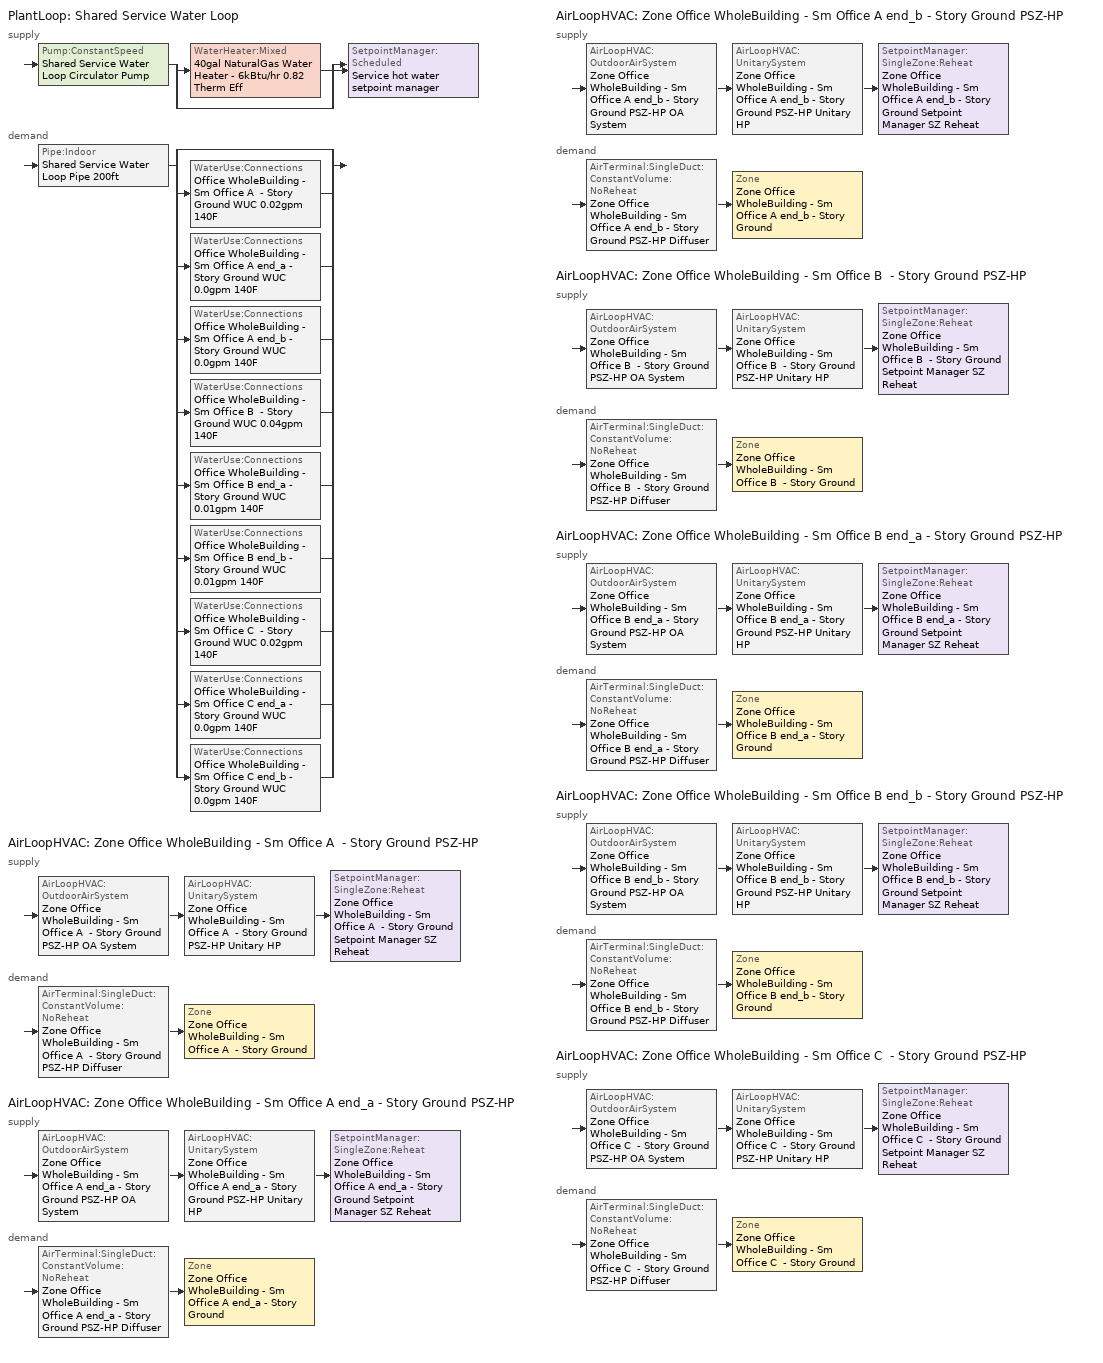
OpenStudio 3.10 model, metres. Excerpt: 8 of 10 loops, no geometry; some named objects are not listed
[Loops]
PlantLoop 'Shared Service Water Loop'
 supply: Pump:ConstantSpeed 'Shared Service Water Loop Circulator Pump' > split
  | WaterHeater:Mixed '40gal NaturalGas Water Heater - 6kBtu/hr 0.82 Therm Eff'
  | bypass
  join > SetpointManager:Scheduled 'Service hot water setpoint manager'
 demand: Pipe:Indoor 'Shared Service Water Loop Pipe 200ft' > split
  | bypass
  | WaterUse:Connections 'Office WholeBuilding - Sm Office A  - Story Ground WUC 0.02gpm 140F'
  | WaterUse:Connections 'Office WholeBuilding - Sm Office A end_a - Story Ground WUC 0.0gpm 140F'
  | WaterUse:Connections 'Office WholeBuilding - Sm Office A end_b - Story Ground WUC 0.0gpm 140F'
  | WaterUse:Connections 'Office WholeBuilding - Sm Office B  - Story Ground WUC 0.04gpm 140F'
  | WaterUse:Connections 'Office WholeBuilding - Sm Office B end_a - Story Ground WUC 0.01gpm 140F'
  | WaterUse:Connections 'Office WholeBuilding - Sm Office B end_b - Story Ground WUC 0.01gpm 140F'
  | WaterUse:Connections 'Office WholeBuilding - Sm Office C  - Story Ground WUC 0.02gpm 140F'
  | WaterUse:Connections 'Office WholeBuilding - Sm Office C end_a - Story Ground WUC 0.0gpm 140F'
  | WaterUse:Connections 'Office WholeBuilding - Sm Office C end_b - Story Ground WUC 0.0gpm 140F'
AirLoopHVAC 'Zone Office WholeBuilding - Sm Office A  - Story Ground PSZ-HP'
 supply: AirLoopHVAC:OutdoorAirSystem 'Zone Office WholeBuilding - Sm Office A  - Story Ground PSZ-HP OA System' > AirLoopHVAC:UnitarySystem 'Zone Office WholeBuilding - Sm Office A  - Story Ground PSZ-HP Unitary HP' > SetpointManager:SingleZone:Reheat 'Zone Office WholeBuilding - Sm Office A  - Story Ground Setpoint Manager SZ Reheat'
 demand: AirTerminal:SingleDuct:ConstantVolume:NoReheat 'Zone Office WholeBuilding - Sm Office A  - Story Ground PSZ-HP Diffuser' > Zone 'Zone Office WholeBuilding - Sm Office A  - Story Ground'
AirLoopHVAC 'Zone Office WholeBuilding - Sm Office A end_a - Story Ground PSZ-HP'
 supply: AirLoopHVAC:OutdoorAirSystem 'Zone Office WholeBuilding - Sm Office A end_a - Story Ground PSZ-HP OA System' > AirLoopHVAC:UnitarySystem 'Zone Office WholeBuilding - Sm Office A end_a - Story Ground PSZ-HP Unitary HP' > SetpointManager:SingleZone:Reheat 'Zone Office WholeBuilding - Sm Office A end_a - Story Ground Setpoint Manager SZ Reheat'
 demand: AirTerminal:SingleDuct:ConstantVolume:NoReheat 'Zone Office WholeBuilding - Sm Office A end_a - Story Ground PSZ-HP Diffuser' > Zone 'Zone Office WholeBuilding - Sm Office A end_a - Story Ground'
AirLoopHVAC 'Zone Office WholeBuilding - Sm Office A end_b - Story Ground PSZ-HP'
 supply: AirLoopHVAC:OutdoorAirSystem 'Zone Office WholeBuilding - Sm Office A end_b - Story Ground PSZ-HP OA System' > AirLoopHVAC:UnitarySystem 'Zone Office WholeBuilding - Sm Office A end_b - Story Ground PSZ-HP Unitary HP' > SetpointManager:SingleZone:Reheat 'Zone Office WholeBuilding - Sm Office A end_b - Story Ground Setpoint Manager SZ Reheat'
 demand: AirTerminal:SingleDuct:ConstantVolume:NoReheat 'Zone Office WholeBuilding - Sm Office A end_b - Story Ground PSZ-HP Diffuser' > Zone 'Zone Office WholeBuilding - Sm Office A end_b - Story Ground'
AirLoopHVAC 'Zone Office WholeBuilding - Sm Office B  - Story Ground PSZ-HP'
 supply: AirLoopHVAC:OutdoorAirSystem 'Zone Office WholeBuilding - Sm Office B  - Story Ground PSZ-HP OA System' > AirLoopHVAC:UnitarySystem 'Zone Office WholeBuilding - Sm Office B  - Story Ground PSZ-HP Unitary HP' > SetpointManager:SingleZone:Reheat 'Zone Office WholeBuilding - Sm Office B  - Story Ground Setpoint Manager SZ Reheat'
 demand: AirTerminal:SingleDuct:ConstantVolume:NoReheat 'Zone Office WholeBuilding - Sm Office B  - Story Ground PSZ-HP Diffuser' > Zone 'Zone Office WholeBuilding - Sm Office B  - Story Ground'
AirLoopHVAC 'Zone Office WholeBuilding - Sm Office B end_a - Story Ground PSZ-HP'
 supply: AirLoopHVAC:OutdoorAirSystem 'Zone Office WholeBuilding - Sm Office B end_a - Story Ground PSZ-HP OA System' > AirLoopHVAC:UnitarySystem 'Zone Office WholeBuilding - Sm Office B end_a - Story Ground PSZ-HP Unitary HP' > SetpointManager:SingleZone:Reheat 'Zone Office WholeBuilding - Sm Office B end_a - Story Ground Setpoint Manager SZ Reheat'
 demand: AirTerminal:SingleDuct:ConstantVolume:NoReheat 'Zone Office WholeBuilding - Sm Office B end_a - Story Ground PSZ-HP Diffuser' > Zone 'Zone Office WholeBuilding - Sm Office B end_a - Story Ground'
AirLoopHVAC 'Zone Office WholeBuilding - Sm Office B end_b - Story Ground PSZ-HP'
 supply: AirLoopHVAC:OutdoorAirSystem 'Zone Office WholeBuilding - Sm Office B end_b - Story Ground PSZ-HP OA System' > AirLoopHVAC:UnitarySystem 'Zone Office WholeBuilding - Sm Office B end_b - Story Ground PSZ-HP Unitary HP' > SetpointManager:SingleZone:Reheat 'Zone Office WholeBuilding - Sm Office B end_b - Story Ground Setpoint Manager SZ Reheat'
 demand: AirTerminal:SingleDuct:ConstantVolume:NoReheat 'Zone Office WholeBuilding - Sm Office B end_b - Story Ground PSZ-HP Diffuser' > Zone 'Zone Office WholeBuilding - Sm Office B end_b - Story Ground'
AirLoopHVAC 'Zone Office WholeBuilding - Sm Office C  - Story Ground PSZ-HP'
 supply: AirLoopHVAC:OutdoorAirSystem 'Zone Office WholeBuilding - Sm Office C  - Story Ground PSZ-HP OA System' > AirLoopHVAC:UnitarySystem 'Zone Office WholeBuilding - Sm Office C  - Story Ground PSZ-HP Unitary HP' > SetpointManager:SingleZone:Reheat 'Zone Office WholeBuilding - Sm Office C  - Story Ground Setpoint Manager SZ Reheat'
 demand: AirTerminal:SingleDuct:ConstantVolume:NoReheat 'Zone Office WholeBuilding - Sm Office C  - Story Ground PSZ-HP Diffuser' > Zone 'Zone Office WholeBuilding - Sm Office C  - Story Ground'
[Material] Roughness=Smooth; Thermal Absorptance=0.9; Solar Absorptance=0.7; Visible Absorptance=0.7
Name | Thickness {m} | Conductivity {W/m-K} | Density {kg/m3} | Specific Heat {J/kg-K}
Copper pipe 0.75in type L | 0.001143 | 386 | 8906.27 | 385.1856
Fiberglass batt 0.5in | 0.0127 | 0.0663448 | 11.2129 | 837.36
[Construction]
Copper pipe 0.75in type L with 0.5in fiberglass batt: Fiberglass batt 0.5in, Copper pipe 0.75in type L
[Sizing:Zone] Zone Cooling Design Supply Air Temperature Input Method=SupplyAirTemperature; Zone Cooling Design Supply Air Temperature {C}=12.7778; Zone Cooling Design Supply Air Temperature Difference {deltaC}=11.11; Zone Heating Design Supply Air Temperature Input Method=SupplyAirTemperature; Zone Heating Design Supply Air Temperature {C}=50; Zone Heating Design Supply Air Temperature Difference {deltaC}=11.11; Zone Cooling Design Supply Air Humidity Ratio {kg-H2O/kg-air}=0.0085; Zone Heating Design Supply Air Humidity Ratio {kg-H2O/kg-air}=0.008; Cooling Design Air Flow Method=DesignDay; Heating Design Air Flow Method=DesignDay; Heating Maximum Air Flow Fraction=1; Account for Dedicated Outdoor Air System=No; Dedicated Outdoor Air System Control Strategy=NeutralSupplyAir; Dedicated Outdoor Air Low Setpoint Temperature for Design {C}=autosize; Dedicated Outdoor Air High Setpoint Temperature for Design {C}=autosize; Zone Load Sizing Method=Sensible Load Only No Latent Load; Zone Latent Cooling Design Supply Air Humidity Ratio Input Method=HumidityRatioDifference; Zone Cooling Design Supply Air Humidity Ratio Difference {kgWater/kgDryAir}=0.005; Zone Latent Heating Design Supply Air Humidity Ratio Input Method=HumidityRatioDifference; Zone Humidification Design Supply Air Humidity Ratio Difference {kgWater/kgDryAir}=0.005; Sizing Option=Coincident
Zone Office WholeBuilding - Sm Office A end_a - Story Ground; Zone Office WholeBuilding - Sm Office B end_a - Story Ground; Zone Office WholeBuilding - Sm Office A  - Story Ground; Zone Office WholeBuilding - Sm Office B  - Story Ground; Zone Office WholeBuilding - Sm Office C  - Story Ground; Zone Office WholeBuilding - Sm Office A end_b - Story Ground; Zone Office WholeBuilding - Sm Office B end_b - Story Ground
[Zone equipment]
Zone Office WholeBuilding - Sm Office A end_a - Story Ground: Zone Office WholeBuilding - Sm Office A end_a - Story Ground PSZ-HP Diffuser
Zone Office WholeBuilding - Sm Office B end_a - Story Ground: Zone Office WholeBuilding - Sm Office B end_a - Story Ground PSZ-HP Diffuser
Zone Office WholeBuilding - Sm Office A  - Story Ground: Zone Office WholeBuilding - Sm Office A  - Story Ground PSZ-HP Diffuser
Zone Office WholeBuilding - Sm Office B  - Story Ground: Zone Office WholeBuilding - Sm Office B  - Story Ground PSZ-HP Diffuser
Zone Office WholeBuilding - Sm Office C  - Story Ground: Zone Office WholeBuilding - Sm Office C  - Story Ground PSZ-HP Diffuser
Zone Office WholeBuilding - Sm Office A end_b - Story Ground: Zone Office WholeBuilding - Sm Office A end_b - Story Ground PSZ-HP Diffuser
Zone Office WholeBuilding - Sm Office B end_b - Story Ground: Zone Office WholeBuilding - Sm Office B end_b - Story Ground PSZ-HP Diffuser
[WaterUse:Equipment:Definition] Target Temperature Schedule=Mixed Water At Faucet Temp - 140F; Sensible Fraction Schedule=Fraction Sensible - 0.2; Latent Fraction Schedule=Fraction Latent - 0.05
Name | Peak Flow Rate {m3/s}
Office WholeBuilding - Sm Office A  - Story Ground Water Use 0.02gpm 140F; Office WholeBuilding - Sm Office C  - Story Ground Water Use 0.02gpm 140F | 1.00008e-06
Office WholeBuilding - Sm Office A end_a - Story Ground Water Use 0.0gpm 140F; Office WholeBuilding - Sm Office A end_b - Story Ground Water Use 0.0gpm 140F; Office WholeBuilding - Sm Office C end_a - Story Ground Water Use 0.0gpm 140F; Office WholeBuilding - Sm Office C end_b - Story Ground Water Use 0.0gpm 140F | 1.29001e-07
Office WholeBuilding - Sm Office B  - Story Ground Water Use 0.04gpm 140F | 2.55745e-06
Office WholeBuilding - Sm Office B end_a - Story Ground Water Use 0.01gpm 140F; Office WholeBuilding - Sm Office B end_b - Story Ground Water Use 0.01gpm 140F | 3.29887e-07
[WaterUse:Equipment] Flow Rate Fraction Schedule=OfficeSmall BLDG_SWH_SCH
Name | Water Use Equipment Definition | Space
Office WholeBuilding - Sm Office A  - Story Ground Service Water Use 0.02gpm 140F | Office WholeBuilding - Sm Office A  - Story Ground Water Use 0.02gpm 140F | Office WholeBuilding - Sm Office A  - Story Ground
Office WholeBuilding - Sm Office A end_a - Story Ground Service Water Use 0.0gpm 140F | Office WholeBuilding - Sm Office A end_a - Story Ground Water Use 0.0gpm 140F | Office WholeBuilding - Sm Office A end_a - Story Ground
Office WholeBuilding - Sm Office A end_b - Story Ground Service Water Use 0.0gpm 140F | Office WholeBuilding - Sm Office A end_b - Story Ground Water Use 0.0gpm 140F | Office WholeBuilding - Sm Office A end_b - Story Ground
Office WholeBuilding - Sm Office B  - Story Ground Service Water Use 0.04gpm 140F | Office WholeBuilding - Sm Office B  - Story Ground Water Use 0.04gpm 140F | Office WholeBuilding - Sm Office B  - Story Ground
Office WholeBuilding - Sm Office B end_a - Story Ground Service Water Use 0.01gpm 140F | Office WholeBuilding - Sm Office B end_a - Story Ground Water Use 0.01gpm 140F | Office WholeBuilding - Sm Office B end_a - Story Ground
Office WholeBuilding - Sm Office B end_b - Story Ground Service Water Use 0.01gpm 140F | Office WholeBuilding - Sm Office B end_b - Story Ground Water Use 0.01gpm 140F | Office WholeBuilding - Sm Office B end_b - Story Ground
Office WholeBuilding - Sm Office C  - Story Ground Service Water Use 0.02gpm 140F | Office WholeBuilding - Sm Office C  - Story Ground Water Use 0.02gpm 140F | Office WholeBuilding - Sm Office C  - Story Ground
Office WholeBuilding - Sm Office C end_a - Story Ground Service Water Use 0.0gpm 140F | Office WholeBuilding - Sm Office C end_a - Story Ground Water Use 0.0gpm 140F | Office WholeBuilding - Sm Office C end_a - Story Ground
Office WholeBuilding - Sm Office C end_b - Story Ground Service Water Use 0.0gpm 140F | Office WholeBuilding - Sm Office C end_b - Story Ground Water Use 0.0gpm 140F | Office WholeBuilding - Sm Office C end_b - Story Ground
[WaterUse:Connections] Drain Water Heat Exchanger Type=None; Drain Water Heat Exchanger Destination=Plant
Name | Water Use Equipment Name 1
Office WholeBuilding - Sm Office A  - Story Ground WUC 0.02gpm 140F | Office WholeBuilding - Sm Office A  - Story Ground Service Water Use 0.02gpm 140F
Office WholeBuilding - Sm Office A end_a - Story Ground WUC 0.0gpm 140F | Office WholeBuilding - Sm Office A end_a - Story Ground Service Water Use 0.0gpm 140F
Office WholeBuilding - Sm Office A end_b - Story Ground WUC 0.0gpm 140F | Office WholeBuilding - Sm Office A end_b - Story Ground Service Water Use 0.0gpm 140F
Office WholeBuilding - Sm Office B  - Story Ground WUC 0.04gpm 140F | Office WholeBuilding - Sm Office B  - Story Ground Service Water Use 0.04gpm 140F
Office WholeBuilding - Sm Office B end_a - Story Ground WUC 0.01gpm 140F | Office WholeBuilding - Sm Office B end_a - Story Ground Service Water Use 0.01gpm 140F
Office WholeBuilding - Sm Office B end_b - Story Ground WUC 0.01gpm 140F | Office WholeBuilding - Sm Office B end_b - Story Ground Service Water Use 0.01gpm 140F
Office WholeBuilding - Sm Office C  - Story Ground WUC 0.02gpm 140F | Office WholeBuilding - Sm Office C  - Story Ground Service Water Use 0.02gpm 140F
Office WholeBuilding - Sm Office C end_a - Story Ground WUC 0.0gpm 140F | Office WholeBuilding - Sm Office C end_a - Story Ground Service Water Use 0.0gpm 140F
Office WholeBuilding - Sm Office C end_b - Story Ground WUC 0.0gpm 140F | Office WholeBuilding - Sm Office C end_b - Story Ground Service Water Use 0.0gpm 140F
[PlantLoop]
Shared Service Water Loop: Glycol Concentration=0; Maximum Loop Temperature {C}=60; Minimum Loop Temperature {C}=10; Maximum Loop Flow Rate {m3/s}=5.73338e-06; Plant Loop Volume {m3}=0.000688006; Load Distribution Scheme=Optimal
[Sizing:Plant]
Shared Service Water Loop: Loop Type=Heating; Design Loop Exit Temperature {C}=60; Loop Design Temperature Difference {deltaC}=5; Sizing Option=NonCoincident; Zone Timesteps in Averaging Window=1; Coincident Sizing Factor Mode=None
[SetpointManager:Scheduled]
Service hot water setpoint manager: Control Variable=Temperature; Schedule=Service Water Loop Temp - 140F; Setpoint Node or NodeList=Shared Service Water Loop Supply Outlet Node
[Pump:ConstantSpeed]
Shared Service Water Loop Circulator Pump: Rated Flow Rate {m3/s}=5.73338e-06; Rated Pump Head {Pa}=29890.7; Rated Power Consumption {W}=0.41567; Motor Efficiency=0.528571; Fraction of Motor Inefficiencies to Fluid Stream=0; Pump Control Type=Intermittent; Design Power Sizing Method=PowerPerFlowPerPressure; Design Electric Power per Unit Flow Rate {W/(m3/s)}=348701.1; Design Shaft Power per Unit Flow Rate per Unit Head {W-s/m3-Pa}=1.28205
[WaterHeater:Mixed]
40gal NaturalGas Water Heater - 6kBtu/hr 0.82 Therm Eff: Tank Volume {m3}=0.151416; Setpoint Temperature Schedule=Service Water Loop Temp - 140F; Deadband Temperature Difference {deltaC}=2; Maximum Temperature Limit {C}=60; Heater Control Type=Cycle; Heater Maximum Capacity {W}=11722.8; Heater Fuel Type=NaturalGas; Heater Thermal Efficiency=0.938; Off Cycle Parasitic Fuel Consumption Rate {W}=0; Off Cycle Parasitic Fuel Type=NaturalGas; Off Cycle Parasitic Heat Fraction to Tank=0; On Cycle Parasitic Fuel Consumption Rate {W}=0; On Cycle Parasitic Fuel Type=NaturalGas; On Cycle Parasitic Heat Fraction to Tank=0; Ambient Temperature Indicator=Schedule; Ambient Temperature Schedule=Water Heater Ambient Temp Schedule 71.6F; Off Cycle Loss Coefficient to Ambient Temperature {W/K}=0.493291; On Cycle Loss Coefficient to Ambient Temperature {W/K}=0.493291; Use Side Effectiveness=1; Source Side Effectiveness=1; Use Side Design Flow Rate {m3/s}=autosize; Source Side Design Flow Rate {m3/s}=autosize; Indirect Water Heating Recovery Time {hr}=1.5; Source Side Flow Control Mode=IndirectHeatPrimarySetpoint
[WaterHeater:Sizing]
40gal NaturalGas Water Heater - 6kBtu/hr 0.82 Therm Eff: Design Mode=PeakDraw; Time Storage Can Meet Peak Draw {hr}=0.538503; Time for Tank Recovery {hr}=0; Nominal Tank Volume for Autosizing Plant Connections {m3}=1
[Pipe:Indoor]
Shared Service Water Loop Pipe 200ft: Construction=Copper pipe 0.75in type L with 0.5in fiberglass batt; Environment Type=Schedule; Ambient Temperature Schedule=Temporary Pipe Indoor Ambient Temp 37.4F; Ambient Air Velocity Schedule=Shared Service Water Loop Piping Air Velocity - 0.67mph; Pipe Inside Diameter {m}=0.019939; Pipe Length {m}=60.96
[AirLoopHVAC] Availability Schedule=Nonres_HVAC_Sch; Design Return Air Flow Fraction of Supply Air Flow=1
Name | Design Supply Air Flow Rate {m3/s}
Zone Office WholeBuilding - Sm Office A  - Story Ground PSZ-HP | 1.45087
Zone Office WholeBuilding - Sm Office A end_a - Story Ground PSZ-HP | 0.25238
Zone Office WholeBuilding - Sm Office A end_b - Story Ground PSZ-HP | 0.231756
Zone Office WholeBuilding - Sm Office B  - Story Ground PSZ-HP | 1.7459
Zone Office WholeBuilding - Sm Office B end_a - Story Ground PSZ-HP | 0.442183
Zone Office WholeBuilding - Sm Office B end_b - Story Ground PSZ-HP | 0.430984
Zone Office WholeBuilding - Sm Office C  - Story Ground PSZ-HP | 0.853811
[Sizing:System] Type of Load to Size On=Sensible; Central Heating Maximum System Air Flow Ratio=1; Preheat Design Temperature {C}=7.22222; Preheat Design Humidity Ratio {kg-H2O/kg-Air}=0.008; Precool Design Temperature {C}=12.7778; Precool Design Humidity Ratio {kg-H2O/kg-Air}=0.008; Central Cooling Design Supply Air Temperature {C}=12.7778; Central Heating Design Supply Air Temperature {C}=50; Sizing Option=Coincident; 100% Outdoor Air in Cooling=No; 100% Outdoor Air in Heating=No; Central Cooling Design Supply Air Humidity Ratio {kg-H2O/kg-Air}=0.0085; Central Heating Design Supply Air Humidity Ratio {kg-H2O/kg-Air}=0.008; Cooling Design Air Flow Method=DesignDay; Heating Design Air Flow Method=DesignDay; System Outdoor Air Method=ZoneSum; Zone Maximum Outdoor Air Fraction=1; Cooling Supply Air Flow Rate Per Floor Area {m3/s-m2}=0.00996765; Cooling Fraction of Autosized Cooling Supply Air Flow Rate=1; Cooling Supply Air Flow Rate Per Unit Cooling Capacity {m3/s-W}=3.94755e-05; Heating Supply Air Flow Rate Per Floor Area {m3/s-m2}=0.00996765; Heating Fraction of Autosized Heating Supply Air Flow Rate=1; Heating Fraction of Autosized Cooling Supply Air Flow Rate=1; Heating Supply Air Flow Rate Per Unit Heating Capacity {m3/s-W}=3.15882e-05; Cooling Design Capacity Method=CoolingDesignCapacity; Cooling Design Capacity Per Floor Area {W/m2}=234.7; Fraction of Autosized Cooling Design Capacity=1; Heating Design Capacity Method=HeatingDesignCapacity; Heating Design Capacity Per Floor Area {W/m2}=157; Fraction of Autosized Heating Design Capacity=1; Central Cooling Capacity Control Method=OnOff; Occupant Diversity=1
Name | Design Outdoor Air Flow Rate {m3/s} | Cooling Design Capacity {W} | Heating Design Capacity {W}
Zone Office WholeBuilding - Sm Office A  - Story Ground PSZ-HP | 0.0823223 | 15536.28 | 13769.92
Zone Office WholeBuilding - Sm Office A end_a - Story Ground PSZ-HP | 0.0106188 | 2734.84 | 2550.09
Zone Office WholeBuilding - Sm Office A end_b - Story Ground PSZ-HP | 0.0106188 | 2530.03 | 2551.2
Zone Office WholeBuilding - Sm Office B  - Story Ground PSZ-HP | 0.210518 | 21287.7 | 19114.3
Zone Office WholeBuilding - Sm Office B end_a - Story Ground PSZ-HP | 0.0271549 | 4930.07 | 4689.96
Zone Office WholeBuilding - Sm Office B end_b - Story Ground PSZ-HP | 0.0271549 | 4770.01 | 4717.89
Zone Office WholeBuilding - Sm Office C  - Story Ground PSZ-HP | 0.0823223 | 10103.68 | 13789.74
[SetpointManager:SingleZone:Reheat] Minimum Supply Air Temperature {C}=12.7778; Maximum Supply Air Temperature {C}=50
Name | Control Zone | Setpoint Node or NodeList
Zone Office WholeBuilding - Sm Office A  - Story Ground Setpoint Manager SZ Reheat | Zone Office WholeBuilding - Sm Office A  - Story Ground | Zone Office WholeBuilding - Sm Office A  - Story Ground PSZ-HP Supply Outlet Node
Zone Office WholeBuilding - Sm Office A end_a - Story Ground Setpoint Manager SZ Reheat | Zone Office WholeBuilding - Sm Office A end_a - Story Ground | Zone Office WholeBuilding - Sm Office A end_a - Story Ground PSZ-HP Supply Outlet Node
Zone Office WholeBuilding - Sm Office A end_b - Story Ground Setpoint Manager SZ Reheat | Zone Office WholeBuilding - Sm Office A end_b - Story Ground | Zone Office WholeBuilding - Sm Office A end_b - Story Ground PSZ-HP Supply Outlet Node
Zone Office WholeBuilding - Sm Office B  - Story Ground Setpoint Manager SZ Reheat | Zone Office WholeBuilding - Sm Office B  - Story Ground | Zone Office WholeBuilding - Sm Office B  - Story Ground PSZ-HP Supply Outlet Node
Zone Office WholeBuilding - Sm Office B end_a - Story Ground Setpoint Manager SZ Reheat | Zone Office WholeBuilding - Sm Office B end_a - Story Ground | Zone Office WholeBuilding - Sm Office B end_a - Story Ground PSZ-HP Supply Outlet Node
Zone Office WholeBuilding - Sm Office B end_b - Story Ground Setpoint Manager SZ Reheat | Zone Office WholeBuilding - Sm Office B end_b - Story Ground | Zone Office WholeBuilding - Sm Office B end_b - Story Ground PSZ-HP Supply Outlet Node
Zone Office WholeBuilding - Sm Office C  - Story Ground Setpoint Manager SZ Reheat | Zone Office WholeBuilding - Sm Office C  - Story Ground | Zone Office WholeBuilding - Sm Office C  - Story Ground PSZ-HP Supply Outlet Node
[Coil:Heating:DX:SingleSpeed] Availability Schedule=Always On Discrete; Rated COP {W/W}=3.7; Rated Supply Fan Power Per Volume Flow Rate 2017 {W/(m3/s)}=773.3; Rated Supply Fan Power Per Volume Flow Rate 2023 {W/(m3/s)}=934.4; Total Heating Capacity Function of Temperature Curve=DXHEAT-NECB2011-REF-CAPFT; Total Heating Capacity Function of Flow Fraction Curve=DXHEAT-NECB2011-REF-CAPFFLOW; Energy Input Ratio Function of Temperature Curve=DXHEAT-NECB2011-REF-EIRFT; Energy Input Ratio Function of Flow Fraction Curve=DXHEAT-NECB2011-REF-EIRFFLOW; Part Load Fraction Correlation Curve=DXHEAT-NECB2011-REF-PLFFPLR; Minimum Outdoor Dry-Bulb Temperature for Compressor Operation {C}=-12.2; Maximum Outdoor Dry-Bulb Temperature for Defrost Operation {C}=1.67; Crankcase Heater Capacity {W}=50; Maximum Outdoor Dry-Bulb Temperature for Crankcase Heater Operation {C}=4.4; Defrost Strategy=ReverseCycle; Defrost Control=OnDemand; Defrost Time Period Fraction=0.166667; Resistive Defrost Heater Capacity {W}=2000
Name | Rated Total Heating Capacity {W} | Rated Air Flow Rate {m3/s} | Defrost Energy Input Ratio Function of Temperature Curve
Zone Office WholeBuilding - Sm Office A  - Story Ground HP Htg Coil 98 Clg kBtu/hr 3.3COPH | 36028.6 | 1.45087 | Zone Office WholeBuilding - Sm Office A  - Story Ground HP Htg Coil Defrost EIR Func of Temp Curve 1
Zone Office WholeBuilding - Sm Office A end_a - Story Ground HP Htg Coil 16 Clg kBtu/hr 7.7HSPF | 6267.2 | 0.25238 | Zone Office WholeBuilding - Sm Office A end_a - Story Ground HP Htg Coil Defrost EIR Func of Temp Curve 1
Zone Office WholeBuilding - Sm Office A end_b - Story Ground HP Htg Coil 15 Clg kBtu/hr 7.7HSPF | 5755.05 | 0.231756 | Zone Office WholeBuilding - Sm Office A end_b - Story Ground HP Htg Coil Defrost EIR Func of Temp Curve 1
Zone Office WholeBuilding - Sm Office B  - Story Ground HP Htg Coil 161 Clg kBtu/hr 3.2COPH | 43319.9 | 1.7459 | Zone Office WholeBuilding - Sm Office B  - Story Ground HP Htg Coil Defrost EIR Func of Temp Curve 1
Zone Office WholeBuilding - Sm Office B end_a - Story Ground HP Htg Coil 31 Clg kBtu/hr 7.7HSPF | 10980.4 | 0.442183 | Zone Office WholeBuilding - Sm Office B end_a - Story Ground HP Htg Coil Defrost EIR Func of Temp Curve 1
Zone Office WholeBuilding - Sm Office B end_b - Story Ground HP Htg Coil 31 Clg kBtu/hr 7.7HSPF | 10702.4 | 0.430984 | Zone Office WholeBuilding - Sm Office B end_b - Story Ground HP Htg Coil Defrost EIR Func of Temp Curve 1
Zone Office WholeBuilding - Sm Office C  - Story Ground HP Htg Coil 72 Clg kBtu/hr 3.3COPH | 21202.2 | 0.853811 | Zone Office WholeBuilding - Sm Office C  - Story Ground HP Htg Coil Defrost EIR Func of Temp Curve 1
[Coil:Heating:Electric] Availability Schedule=Always On Discrete; Efficiency=1
Name | Nominal Capacity {W}
Zone Office WholeBuilding - Sm Office A  - Story Ground PSZ-HP Electric Backup Htg Coil | 36028.6
Zone Office WholeBuilding - Sm Office A end_a - Story Ground PSZ-HP Electric Backup Htg Coil | 6267.2
Zone Office WholeBuilding - Sm Office A end_b - Story Ground PSZ-HP Electric Backup Htg Coil | 5755.05
Zone Office WholeBuilding - Sm Office B  - Story Ground PSZ-HP Electric Backup Htg Coil | 43319.9
Zone Office WholeBuilding - Sm Office B end_a - Story Ground PSZ-HP Electric Backup Htg Coil | 10980.4
Zone Office WholeBuilding - Sm Office B end_b - Story Ground PSZ-HP Electric Backup Htg Coil | 10702.4
Zone Office WholeBuilding - Sm Office C  - Story Ground PSZ-HP Electric Backup Htg Coil | 21202.2
[Coil:Cooling:DX:SingleSpeed] Availability Schedule=Always On Discrete; Rated COP {W/W}=3.7; Rated Evaporator Fan Power Per Volume Flow Rate 2017 {W/(m3/s)}=773.3; Rated Evaporator Fan Power Per Volume Flow Rate 2023 {W/(m3/s)}=934.4; Total Cooling Capacity Function of Temperature Curve=CoilClgDXQRatio_fTwbToadbSI; Total Cooling Capacity Function of Flow Fraction Curve=CoilClgDXSnglQRatio_fCFMRatio; Energy Input Ratio Function of Temperature Curve=CoilClgDXEIRRatio_fTwbToadbSI; Energy Input Ratio Function of Flow Fraction Curve=CoilClgDXSnglEIRRatio_fCFMRatio; Part Load Fraction Correlation Curve=CoilClgDXEIRRatio_fQFrac; Minimum Outdoor Dry-Bulb Temperature for Compressor Operation {C}=-25; Nominal Time for Condensate Removal to Begin {s}=0; Ratio of Initial Moisture Evaporation Rate and Steady State Latent Capacity=0; Maximum Cycling Rate {cycles/hr}=0; Latent Capacity Time Constant {s}=0; Condenser Type=AirCooled; Evaporative Condenser Effectiveness=0.9; Evaporative Condenser Air Flow Rate {m3/s}=autosize; Evaporative Condenser Pump Rated Power Consumption {W}=autosize; Crankcase Heater Capacity {W}=0; Maximum Outdoor Dry-Bulb Temperature for Crankcase Heater Operation {C}=10; Basin Heater Capacity {W/K}=0; Basin Heater Setpoint Temperature {C}=2
Name | Rated Total Cooling Capacity {W} | Rated Sensible Heat Ratio | Rated Air Flow Rate {m3/s}
Zone Office WholeBuilding - Sm Office A  - Story Ground PSZ-HP 1spd DX HP Clg Coil 98kBtu/hr 11.0EER | 36028.6 | 0.701083 | 1.45087
Zone Office WholeBuilding - Sm Office A end_a - Story Ground PSZ-HP 1spd DX HP Clg Coil 16kBtu/hr 13SEER | 6267.2 | 0.701083 | 0.25238
Zone Office WholeBuilding - Sm Office A end_b - Story Ground PSZ-HP 1spd DX HP Clg Coil 15kBtu/hr 13SEER | 5755.05 | 0.701083 | 0.231756
Zone Office WholeBuilding - Sm Office B  - Story Ground PSZ-HP 1spd DX HP Clg Coil 161kBtu/hr 10.8EER | 43319.9 | 0.701281 | 1.7459
Zone Office WholeBuilding - Sm Office B end_a - Story Ground PSZ-HP 1spd DX HP Clg Coil 31kBtu/hr 13SEER | 10980.4 | 0.701083 | 0.442183
Zone Office WholeBuilding - Sm Office B end_b - Story Ground PSZ-HP 1spd DX HP Clg Coil 31kBtu/hr 13SEER | 10702.4 | 0.701083 | 0.430984
Zone Office WholeBuilding - Sm Office C  - Story Ground PSZ-HP 1spd DX HP Clg Coil 72kBtu/hr 11.0EER | 21202.2 | 0.701083 | 0.853811
[Fan:OnOff] Availability Schedule=Always On Discrete; Pressure Rise {Pa}=622.722; Motor In Airstream Fraction=1
Name | Fan Total Efficiency | Maximum Flow Rate {m3/s} | Motor Efficiency | Fan Power Ratio Function of Speed Ratio Curve | Fan Efficiency Ratio Function of Speed Ratio Curve
Zone Office WholeBuilding - Sm Office A  - Story Ground PSZ-HP Fan | 0.546 | 1.45087 | 0.84 | Fan On Off Power Curve | Fan On Off Efficiency Curve
Zone Office WholeBuilding - Sm Office A end_a - Story Ground PSZ-HP Fan | 0.53625 | 0.25238 | 0.825 | Fan On Off Power Curve 1 | Fan On Off Efficiency Curve 1
Zone Office WholeBuilding - Sm Office A end_b - Story Ground PSZ-HP Fan | 0.53625 | 0.231756 | 0.825 | Fan On Off Power Curve 2 | Fan On Off Efficiency Curve 2
Zone Office WholeBuilding - Sm Office B  - Story Ground PSZ-HP Fan | 0.56875 | 1.7459 | 0.875 | Fan On Off Power Curve 3 | Fan On Off Efficiency Curve 3
Zone Office WholeBuilding - Sm Office B end_a - Story Ground PSZ-HP Fan | 0.53625 | 0.442183 | 0.825 | Fan On Off Power Curve 4 | Fan On Off Efficiency Curve 4
Zone Office WholeBuilding - Sm Office B end_b - Story Ground PSZ-HP Fan | 0.53625 | 0.430984 | 0.825 | Fan On Off Power Curve 5 | Fan On Off Efficiency Curve 5
Zone Office WholeBuilding - Sm Office C  - Story Ground PSZ-HP Fan | 0.546 | 0.853811 | 0.84 | Fan On Off Power Curve 6 | Fan On Off Efficiency Curve 6
[AirLoopHVAC:UnitarySystem] Control Type=Load; Dehumidification Control Type=None; Availability Schedule=Always On Discrete; Fan Placement=DrawThrough; Supply Air Fan Operating Mode Schedule=Nonres_HVAC_Sch; DX Heating Coil Sizing Ratio=1; Use DOAS DX Cooling Coil=No; DOAS DX Cooling Coil Leaving Minimum Air Temperature {C}=2; Latent Load Control=SensibleOnlyLoadControl; Supply Air Flow Rate Method During Cooling Operation=SupplyAirFlowRate; Supply Air Flow Rate Method During Heating Operation=SupplyAirFlowRate; Supply Air Flow Rate Method When No Cooling or Heating is Required=None; No Load Supply Air Flow Rate Control Set To Low Speed=Yes; Maximum Supply Air Temperature {C}=50; Maximum Outdoor Dry-Bulb Temperature for Supplemental Heater Operation {C}=4.44444; Ancilliary On-Cycle Electric Power {W}=0; Ancilliary Off-Cycle Electric Power {W}=0
Name | Controlling Zone or Thermostat Location | Supply Fan | Heating Coil | Cooling Coil | Supplemental Heating Coil | Supply Air Flow Rate During Cooling Operation {m3/s} | Supply Air Flow Rate During Heating Operation {m3/s}
Zone Office WholeBuilding - Sm Office A  - Story Ground PSZ-HP Unitary HP | Zone Office WholeBuilding - Sm Office A  - Story Ground | Zone Office WholeBuilding - Sm Office A  - Story Ground PSZ-HP Fan | Zone Office WholeBuilding - Sm Office A  - Story Ground HP Htg Coil 98 Clg kBtu/hr 3.3COPH | Zone Office WholeBuilding - Sm Office A  - Story Ground PSZ-HP 1spd DX HP Clg Coil 98kBtu/hr 11.0EER | Zone Office WholeBuilding - Sm Office A  - Story Ground PSZ-HP Electric Backup Htg Coil | 1.45087 | 1.45087
Zone Office WholeBuilding - Sm Office A end_a - Story Ground PSZ-HP Unitary HP | Zone Office WholeBuilding - Sm Office A end_a - Story Ground | Zone Office WholeBuilding - Sm Office A end_a - Story Ground PSZ-HP Fan | Zone Office WholeBuilding - Sm Office A end_a - Story Ground HP Htg Coil 16 Clg kBtu/hr 7.7HSPF | Zone Office WholeBuilding - Sm Office A end_a - Story Ground PSZ-HP 1spd DX HP Clg Coil 16kBtu/hr 13SEER | Zone Office WholeBuilding - Sm Office A end_a - Story Ground PSZ-HP Electric Backup Htg Coil | 0.25238 | 0.25238
Zone Office WholeBuilding - Sm Office A end_b - Story Ground PSZ-HP Unitary HP | Zone Office WholeBuilding - Sm Office A end_b - Story Ground | Zone Office WholeBuilding - Sm Office A end_b - Story Ground PSZ-HP Fan | Zone Office WholeBuilding - Sm Office A end_b - Story Ground HP Htg Coil 15 Clg kBtu/hr 7.7HSPF | Zone Office WholeBuilding - Sm Office A end_b - Story Ground PSZ-HP 1spd DX HP Clg Coil 15kBtu/hr 13SEER | Zone Office WholeBuilding - Sm Office A end_b - Story Ground PSZ-HP Electric Backup Htg Coil | 0.231756 | 0.231756
Zone Office WholeBuilding - Sm Office B  - Story Ground PSZ-HP Unitary HP | Zone Office WholeBuilding - Sm Office B  - Story Ground | Zone Office WholeBuilding - Sm Office B  - Story Ground PSZ-HP Fan | Zone Office WholeBuilding - Sm Office B  - Story Ground HP Htg Coil 161 Clg kBtu/hr 3.2COPH | Zone Office WholeBuilding - Sm Office B  - Story Ground PSZ-HP 1spd DX HP Clg Coil 161kBtu/hr 10.8EER | Zone Office WholeBuilding - Sm Office B  - Story Ground PSZ-HP Electric Backup Htg Coil | 1.7459 | 1.7459
Zone Office WholeBuilding - Sm Office B end_a - Story Ground PSZ-HP Unitary HP | Zone Office WholeBuilding - Sm Office B end_a - Story Ground | Zone Office WholeBuilding - Sm Office B end_a - Story Ground PSZ-HP Fan | Zone Office WholeBuilding - Sm Office B end_a - Story Ground HP Htg Coil 31 Clg kBtu/hr 7.7HSPF | Zone Office WholeBuilding - Sm Office B end_a - Story Ground PSZ-HP 1spd DX HP Clg Coil 31kBtu/hr 13SEER | Zone Office WholeBuilding - Sm Office B end_a - Story Ground PSZ-HP Electric Backup Htg Coil | 0.442183 | 0.442183
Zone Office WholeBuilding - Sm Office B end_b - Story Ground PSZ-HP Unitary HP | Zone Office WholeBuilding - Sm Office B end_b - Story Ground | Zone Office WholeBuilding - Sm Office B end_b - Story Ground PSZ-HP Fan | Zone Office WholeBuilding - Sm Office B end_b - Story Ground HP Htg Coil 31 Clg kBtu/hr 7.7HSPF | Zone Office WholeBuilding - Sm Office B end_b - Story Ground PSZ-HP 1spd DX HP Clg Coil 31kBtu/hr 13SEER | Zone Office WholeBuilding - Sm Office B end_b - Story Ground PSZ-HP Electric Backup Htg Coil | 0.430984 | 0.430984
Zone Office WholeBuilding - Sm Office C  - Story Ground PSZ-HP Unitary HP | Zone Office WholeBuilding - Sm Office C  - Story Ground | Zone Office WholeBuilding - Sm Office C  - Story Ground PSZ-HP Fan | Zone Office WholeBuilding - Sm Office C  - Story Ground HP Htg Coil 72 Clg kBtu/hr 3.3COPH | Zone Office WholeBuilding - Sm Office C  - Story Ground PSZ-HP 1spd DX HP Clg Coil 72kBtu/hr 11.0EER | Zone Office WholeBuilding - Sm Office C  - Story Ground PSZ-HP Electric Backup Htg Coil | 0.853811 | 0.853811
[Controller:OutdoorAir] Economizer Control Action Type=ModulateFlow; Lockout Type=LockoutWithCompressor; Minimum Limit Type=FixedMinimum; High Humidity Control=No; High Humidity Outdoor Air Flow Ratio=1; Control High Indoor Humidity Based on Outdoor Humidity Ratio=Yes; Heat Recovery Bypass Control Type=BypassWhenWithinEconomizerLimits; Economizer Operation Staging=InterlockedWithMechanicalCooling
Name | Minimum Outdoor Air Flow Rate {m3/s} | Maximum Outdoor Air Flow Rate {m3/s} | Economizer Control Type | Economizer Maximum Limit Dry-Bulb Temperature {C} | Minimum Outdoor Air Schedule | Maximum Fraction of Outdoor Air Schedule | Controller Mechanical Ventilation | Economizer Maximum Limit Enthalpy {J/kg}
Zone Office WholeBuilding - Sm Office A  - Story Ground PSZ-HP OA System Controller | 0.0823223 | 1.45087 | FixedDryBulb | 23.8889 | Zone Office WholeBuilding - Sm Office A  - Story Ground PSZ-HP Occ Sch | ems_Zone_Office_WholeBuilding___Sm_Office_A____Story_Ground_PSZ_HP_maxOASch | Controller Mechanical Ventilation 1
Zone Office WholeBuilding - Sm Office A end_a - Story Ground PSZ-HP OA System Controller | 0.0106188 | 0.25238 | NoEconomizer | 28 | Always On Discrete | ems_Zone_Office_WholeBuilding___Sm_Office_A_end_a___Story_Ground_PSZ_HP_maxOASch | Controller Mechanical Ventilation 2 | 64000
Zone Office WholeBuilding - Sm Office A end_b - Story Ground PSZ-HP OA System Controller | 0.0106188 | 0.231756 | NoEconomizer | 28 | Always On Discrete | ems_Zone_Office_WholeBuilding___Sm_Office_A_end_b___Story_Ground_PSZ_HP_maxOASch | Controller Mechanical Ventilation 3 | 64000
Zone Office WholeBuilding - Sm Office B  - Story Ground PSZ-HP OA System Controller | 0.210518 | 1.7459 | FixedDryBulb | 23.8889 | Zone Office WholeBuilding - Sm Office B  - Story Ground PSZ-HP Occ Sch | ems_Zone_Office_WholeBuilding___Sm_Office_B____Story_Ground_PSZ_HP_maxOASch | Controller Mechanical Ventilation 4
Zone Office WholeBuilding - Sm Office B end_a - Story Ground PSZ-HP OA System Controller | 0.0271549 | 0.442183 | NoEconomizer | 28 | Always On Discrete | ems_Zone_Office_WholeBuilding___Sm_Office_B_end_a___Story_Ground_PSZ_HP_maxOASch | Controller Mechanical Ventilation 5 | 64000
Zone Office WholeBuilding - Sm Office B end_b - Story Ground PSZ-HP OA System Controller | 0.0271549 | 0.430984 | NoEconomizer | 28 | Always On Discrete | ems_Zone_Office_WholeBuilding___Sm_Office_B_end_b___Story_Ground_PSZ_HP_maxOASch | Controller Mechanical Ventilation 6 | 64000
Zone Office WholeBuilding - Sm Office C  - Story Ground PSZ-HP OA System Controller | 0.0823223 | 0.853811 | FixedDryBulb | 23.8889 | Zone Office WholeBuilding - Sm Office C  - Story Ground PSZ-HP Occ Sch | ems_Zone_Office_WholeBuilding___Sm_Office_C____Story_Ground_PSZ_HP_maxOASch | Controller Mechanical Ventilation 7
[Controller:MechanicalVentilation] Availability Schedule=Always On Discrete
Controller Mechanical Ventilation 1; Controller Mechanical Ventilation 2; Controller Mechanical Ventilation 3; Controller Mechanical Ventilation 4; Controller Mechanical Ventilation 5; Controller Mechanical Ventilation 6; Controller Mechanical Ventilation 7
[AirLoopHVAC:OutdoorAirSystem]
Name | Controller
Zone Office WholeBuilding - Sm Office A  - Story Ground PSZ-HP OA System | Zone Office WholeBuilding - Sm Office A  - Story Ground PSZ-HP OA System Controller
Zone Office WholeBuilding - Sm Office A end_a - Story Ground PSZ-HP OA System | Zone Office WholeBuilding - Sm Office A end_a - Story Ground PSZ-HP OA System Controller
Zone Office WholeBuilding - Sm Office A end_b - Story Ground PSZ-HP OA System | Zone Office WholeBuilding - Sm Office A end_b - Story Ground PSZ-HP OA System Controller
Zone Office WholeBuilding - Sm Office B  - Story Ground PSZ-HP OA System | Zone Office WholeBuilding - Sm Office B  - Story Ground PSZ-HP OA System Controller
Zone Office WholeBuilding - Sm Office B end_a - Story Ground PSZ-HP OA System | Zone Office WholeBuilding - Sm Office B end_a - Story Ground PSZ-HP OA System Controller
Zone Office WholeBuilding - Sm Office B end_b - Story Ground PSZ-HP OA System | Zone Office WholeBuilding - Sm Office B end_b - Story Ground PSZ-HP OA System Controller
Zone Office WholeBuilding - Sm Office C  - Story Ground PSZ-HP OA System | Zone Office WholeBuilding - Sm Office C  - Story Ground PSZ-HP OA System Controller
[AirTerminal:SingleDuct:ConstantVolume:NoReheat] Availability Schedule=Always On Discrete
Name | Maximum Air Flow Rate {m3/s}
Zone Office WholeBuilding - Sm Office A  - Story Ground PSZ-HP Diffuser | 1.45087
Zone Office WholeBuilding - Sm Office A end_a - Story Ground PSZ-HP Diffuser | 0.25238
Zone Office WholeBuilding - Sm Office A end_b - Story Ground PSZ-HP Diffuser | 0.231756
Zone Office WholeBuilding - Sm Office B  - Story Ground PSZ-HP Diffuser | 1.74449
Zone Office WholeBuilding - Sm Office B end_a - Story Ground PSZ-HP Diffuser | 0.442183
Zone Office WholeBuilding - Sm Office B end_b - Story Ground PSZ-HP Diffuser | 0.430984
Zone Office WholeBuilding - Sm Office C  - Story Ground PSZ-HP Diffuser | 0.853811
[Schedule:Constant]
Name | Value
Always On Discrete | 1
Temporary Pipe Indoor Ambient Temp 37.4F | 3
[Schedule:Ruleset]
Name | Default Day Schedule | Summer Design Day Schedule | Winter Design Day Schedule
OfficeSmall BLDG_SWH_SCH | OfficeSmall BLDG_SWH_SCH Default | OfficeSmall BLDG_SWH_SCH Summer Design Day | OfficeSmall BLDG_SWH_SCH Winter Design Day
Fraction Sensible - 0.2 | Fraction Sensible - 0.2 Default
Fraction Latent - 0.05 | Fraction Latent - 0.05 Default
Mixed Water At Faucet Temp - 140F | Mixed Water At Faucet Temp - 140F Default
Service Water Loop Temp - 140F | Service Water Loop Temp - 140F Default
Water Heater Ambient Temp Schedule 71.6F | Water Heater Ambient Temp Schedule 71.6F Default
Shared Service Water Loop Piping Air Velocity - 0.67mph | Shared Service Water Loop Piping Air Velocity - 0.67mph Default
Zone Office WholeBuilding - Sm Office A  - Story Ground PSZ-HP Occ Sch | Zone Office WholeBuilding - Sm Office A  - Story Ground PSZ-HP Occ Sch Default | Zone Office WholeBuilding - Sm Office A  - Story Ground PSZ-HP Occ Sch Summer Design Day | Zone Office WholeBuilding - Sm Office A  - Story Ground PSZ-HP Occ Sch Winter Design Day
ems_Zone_Office_WholeBuilding___Sm_Office_A____Story_Ground_PSZ_HP_maxOASch | ems_Zone_Office_WholeBuilding___Sm_Office_A____Story_Ground_PSZ_HP_maxOASch_Default
ems_Zone_Office_WholeBuilding___Sm_Office_A_end_a___Story_Ground_PSZ_HP_maxOASch | ems_Zone_Office_WholeBuilding___Sm_Office_A_end_a___Story_Ground_PSZ_HP_maxOASch_Default
ems_Zone_Office_WholeBuilding___Sm_Office_A_end_b___Story_Ground_PSZ_HP_maxOASch | ems_Zone_Office_WholeBuilding___Sm_Office_A_end_b___Story_Ground_PSZ_HP_maxOASch_Default
Zone Office WholeBuilding - Sm Office B  - Story Ground PSZ-HP Occ Sch | Zone Office WholeBuilding - Sm Office B  - Story Ground PSZ-HP Occ Sch Default | Zone Office WholeBuilding - Sm Office B  - Story Ground PSZ-HP Occ Sch Summer Design Day | Zone Office WholeBuilding - Sm Office B  - Story Ground PSZ-HP Occ Sch Winter Design Day
ems_Zone_Office_WholeBuilding___Sm_Office_B____Story_Ground_PSZ_HP_maxOASch | ems_Zone_Office_WholeBuilding___Sm_Office_B____Story_Ground_PSZ_HP_maxOASch_Default
ems_Zone_Office_WholeBuilding___Sm_Office_B_end_a___Story_Ground_PSZ_HP_maxOASch | ems_Zone_Office_WholeBuilding___Sm_Office_B_end_a___Story_Ground_PSZ_HP_maxOASch_Default
ems_Zone_Office_WholeBuilding___Sm_Office_B_end_b___Story_Ground_PSZ_HP_maxOASch | ems_Zone_Office_WholeBuilding___Sm_Office_B_end_b___Story_Ground_PSZ_HP_maxOASch_Default
Zone Office WholeBuilding - Sm Office C  - Story Ground PSZ-HP Occ Sch | Zone Office WholeBuilding - Sm Office C  - Story Ground PSZ-HP Occ Sch Default | Zone Office WholeBuilding - Sm Office C  - Story Ground PSZ-HP Occ Sch Summer Design Day | Zone Office WholeBuilding - Sm Office C  - Story Ground PSZ-HP Occ Sch Winter Design Day
ems_Zone_Office_WholeBuilding___Sm_Office_C____Story_Ground_PSZ_HP_maxOASch | ems_Zone_Office_WholeBuilding___Sm_Office_C____Story_Ground_PSZ_HP_maxOASch_Default
Nonres_HVAC_Sch | Schedule Day 2 | Nonres_HVAC_Sch Summer Design Day | Nonres_HVAC_Sch Winter Design Day
[Schedule:Day]
OfficeSmall BLDG_SWH_SCH Default; Nonres_HVAC_Sch Sun Day: No, 24, 0, 0
OfficeSmall BLDG_SWH_SCH Winter Design Day; OfficeSmall BLDG_SWH_SCH Summer Design Day; OfficeSmall BLDG_SWH_SCH WntrDsn|SmrDsn|Wkdy Day: No, 7, 0, 0, 8, 0, 0.27, 9, 0, 0.55, 11, 0, 0.64, 12, 0, 0.82, 13, 0, 1, 14, 0, 0.91, 16, 0, 0.55, 17, 0, 0.73, 19, 0, 0.37, 20, 0, 0.18, 21, 0, 0.27, 22, 0, 0.09, 24, 0, 0
Fraction Sensible - 0.2 Default: 24, 0, 0.2
Fraction Latent - 0.05 Default: 24, 0, 0.05
Mixed Water At Faucet Temp - 140F Default; Service Water Loop Temp - 140F Default: 24, 0, 60
Water Heater Ambient Temp Schedule 71.6F Default: 24, 0, 22
Shared Service Water Loop Piping Air Velocity - 0.67mph Default: 24, 0, 0.3
Zone Office WholeBuilding - Sm Office A  - Story Ground PSZ-HP Occ Sch Default; Zone Office WholeBuilding - Sm Office B  - Story Ground PSZ-HP Occ Sch Default; Zone Office WholeBuilding - Sm Office C  - Story Ground PSZ-HP Occ Sch Default: 6, 0, 0, 19, 0, 1, 24, 0, 0
Zone Office WholeBuilding - Sm Office A  - Story Ground PSZ-HP Occ Sch Winter Design Day; Zone Office WholeBuilding - Sm Office A  - Story Ground PSZ-HP Occ Sch Summer Design Day; Zone Office WholeBuilding - Sm Office B  - Story Ground PSZ-HP Occ Sch Winter Design Day; Zone Office WholeBuilding - Sm Office B  - Story Ground PSZ-HP Occ Sch Summer Design Day; Zone Office WholeBuilding - Sm Office C  - Story Ground PSZ-HP Occ Sch Winter Design Day; Zone Office WholeBuilding - Sm Office C  - Story Ground PSZ-HP Occ Sch Summer Design Day: 24, 0, 1
Schedule Day 20; Schedule Day 21; Schedule Day 27; Schedule Day 32; Schedule Day 33; Schedule Day 2: 24, 0, 0
ems_Zone_Office_WholeBuilding___Sm_Office_A____Story_Ground_PSZ_HP_maxOASch_Default; ems_Zone_Office_WholeBuilding___Sm_Office_A_end_a___Story_Ground_PSZ_HP_maxOASch_Default; ems_Zone_Office_WholeBuilding___Sm_Office_A_end_b___Story_Ground_PSZ_HP_maxOASch_Default; ems_Zone_Office_WholeBuilding___Sm_Office_B____Story_Ground_PSZ_HP_maxOASch_Default; ems_Zone_Office_WholeBuilding___Sm_Office_B_end_a___Story_Ground_PSZ_HP_maxOASch_Default; ems_Zone_Office_WholeBuilding___Sm_Office_B_end_b___Story_Ground_PSZ_HP_maxOASch_Default; ems_Zone_Office_WholeBuilding___Sm_Office_C____Story_Ground_PSZ_HP_maxOASch_Default: 24, 0, 0.7
Schedule Day 26: 7, 0, 0, 17, 0, 1, 24, 0, 0
Nonres_HVAC_Sch Sat Day: No, 4, 0, 0, 15, 0, 1, 24, 0, 0
Nonres_HVAC_Sch Winter Design Day; Nonres_HVAC_Sch Summer Design Day; Nonres_HVAC_Sch Wkdy|SmrDsn|WntrDsn|Hol Day: No, 5, 0, 0, 20, 0, 1, 24, 0, 0
[Schedule:Rule] Date Specification Type=DateRange; Start Month=1; End Month=12
Name | Schedule Ruleset | Rule Order | Day Schedule | Apply Monday | Apply Tuesday | Apply Wednesday | Apply Thursday | Apply Friday | Start Day | End Day | Apply Saturday | Apply Sunday
Schedule Rule 11 | OfficeSmall BLDG_SWH_SCH | 0 | OfficeSmall BLDG_SWH_SCH WntrDsn|SmrDsn|Wkdy Day | Yes | Yes | Yes | Yes | Yes | 1 | 31
Schedule Rule 14 | Zone Office WholeBuilding - Sm Office A  - Story Ground PSZ-HP Occ Sch | 1 | Schedule Day 20 |  |  |  |  |  | 3 | 26 | Yes
Schedule Rule 15 | Zone Office WholeBuilding - Sm Office A  - Story Ground PSZ-HP Occ Sch | 0 | Schedule Day 21 |  |  |  |  |  | 4 | 27 |  | Yes
Schedule Rule 20 | Zone Office WholeBuilding - Sm Office B  - Story Ground PSZ-HP Occ Sch | 1 | Schedule Day 26 |  |  |  |  |  | 3 | 26 | Yes
Schedule Rule 21 | Zone Office WholeBuilding - Sm Office B  - Story Ground PSZ-HP Occ Sch | 0 | Schedule Day 27 |  |  |  |  |  | 4 | 27 |  | Yes
Schedule Rule 26 | Zone Office WholeBuilding - Sm Office C  - Story Ground PSZ-HP Occ Sch | 1 | Schedule Day 32 |  |  |  |  |  | 3 | 26 | Yes
Schedule Rule 27 | Zone Office WholeBuilding - Sm Office C  - Story Ground PSZ-HP Occ Sch | 0 | Schedule Day 33 |  |  |  |  |  | 4 | 27 |  | Yes
Schedule Rule 34 | Nonres_HVAC_Sch | 2 | Nonres_HVAC_Sch Sat Day |  |  |  |  |  | 1 | 31 | Yes
Schedule Rule 35 | Nonres_HVAC_Sch | 1 | Nonres_HVAC_Sch Sun Day |  |  |  |  |  | 1 | 31 |  | Yes
Schedule Rule 36 | Nonres_HVAC_Sch | 0 | Nonres_HVAC_Sch Wkdy|SmrDsn|WntrDsn|Hol Day | Yes | Yes | Yes | Yes | Yes | 1 | 31
[Curve:Biquadratic]
Name | Coefficient1 Constant | Coefficient2 x | Coefficient3 x**2 | Coefficient4 y | Coefficient5 y**2 | Coefficient6 x*y | Minimum Value of x | Maximum Value of x | Minimum Value of y | Maximum Value of y | Minimum Curve Output | Maximum Curve Output
Zone Office WholeBuilding - Sm Office A  - Story Ground HP Htg Coil Defrost EIR Func of Temp Curve 1; Zone Office WholeBuilding - Sm Office A end_a - Story Ground HP Htg Coil Defrost EIR Func of Temp Curve 1; Zone Office WholeBuilding - Sm Office A end_b - Story Ground HP Htg Coil Defrost EIR Func of Temp Curve 1; Zone Office WholeBuilding - Sm Office B  - Story Ground HP Htg Coil Defrost EIR Func of Temp Curve 1; Zone Office WholeBuilding - Sm Office B end_a - Story Ground HP Htg Coil Defrost EIR Func of Temp Curve 1; Zone Office WholeBuilding - Sm Office B end_b - Story Ground HP Htg Coil Defrost EIR Func of Temp Curve 1; Zone Office WholeBuilding - Sm Office C  - Story Ground HP Htg Coil Defrost EIR Func of Temp Curve 1 | 0.297145 | 0.0430933 | -0.000748766 | 0.00597727 | 0.000482112 | -0.000956448 | 12.77778 | 23.88889 | 21.11111 | 46.11111
CoilClgDXQRatio_fTwbToadbSI | 0.86779 | 0.014245 | 0.000554 | -0.007569 | 3.2e-05 | -0.000191 | 13.89 | 25 | 23.89 | 46.11 | 0.77 | 1.29
CoilClgDXEIRRatio_fTwbToadbSI | 0.116709 | 0.028458 | -0.000411 | 0.021422 | 0.000162 | -0.00068 | 13.89 | 25 | 23.89 | 46.11 | 0.77 | 1.33
[Curve:Exponent] Coefficient1 Constant=1; Coefficient2 Constant=0; Coefficient3 Constant=0; Minimum Value of x=0; Maximum Value of x=1
Fan On Off Power Curve; Fan On Off Power Curve 1; Fan On Off Power Curve 2; Fan On Off Power Curve 3; Fan On Off Power Curve 4; Fan On Off Power Curve 5; Fan On Off Power Curve 6
[Curve:Cubic]
Name | Coefficient1 Constant | Coefficient2 x | Coefficient3 x**2 | Coefficient4 x**3 | Minimum Value of x | Maximum Value of x
Fan On Off Efficiency Curve; Fan On Off Efficiency Curve 1; Fan On Off Efficiency Curve 2; Fan On Off Efficiency Curve 3; Fan On Off Efficiency Curve 4; Fan On Off Efficiency Curve 5; Fan On Off Efficiency Curve 6 | 1 | 0 | 0 | 0 | 0 | 1
DXHEAT-NECB2011-REF-CAPFT | 0.729 | 0.0319 | 0.000136 | -8.75e-06 | -20 | 20
DXHEAT-NECB2011-REF-CAPFFLOW | 0.84 | 0.16 | 0 | 0 | 0.5 | 1.5
DXHEAT-NECB2011-REF-EIRFT | 1.2183 | -0.03612 | 0.00142 | -2.68e-05 | -20 | 20
DXHEAT-NECB2011-REF-PLFFPLR | 0.3696 | 2.3362 | -2.9577 | 1.2596 | 0.7 | 1
CoilClgDXEIRRatio_fQFrac | 0 | 5.1091 | -8.5515 | 4.4744 | 0.7 | 1
[Curve:Quadratic]
Name | Coefficient1 Constant | Coefficient2 x | Coefficient3 x**2 | Minimum Value of x | Maximum Value of x
DXHEAT-NECB2011-REF-EIRFFLOW | 1.3824 | -0.4336 | 0.0512 | 0 | 1
CoilClgDXSnglQRatio_fCFMRatio | 0.8 | 0.2 | 0 | 0.5 | 1.5
CoilClgDXSnglEIRRatio_fCFMRatio | 1.156 | -0.1816 | 0.0256 | 0 | 1
